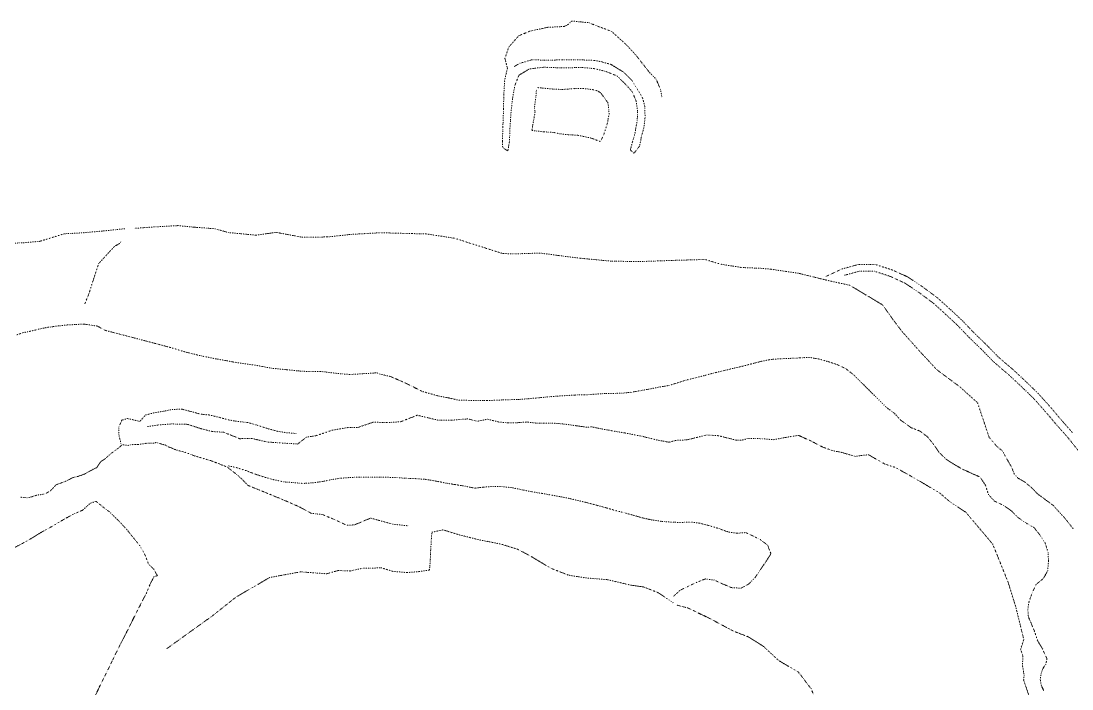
# Model space of a CAD drawing. Extents: x 682410 to 689460, y 7661803 to 7669124.
# Drawn here: x 688134.9 to 688602.8, y 7667440.4 to 7667738 of the extents above; entities that cross this region are included whole.
import ezdxf

# ---------------------------------------------------------------- set-up
doc = ezdxf.new("R2010")
doc.units = 0
doc.header["$MEASUREMENT"] = 0
doc.linetypes.add('DOT', pattern=[0.25, 0, -0.25])
doc.layers.add('02 TOE_Line', color=1, linetype='DOT', lineweight=20)
doc.layers.add('base dispach_Line', color=1, linetype='DOT', lineweight=20)

msp = doc.modelspace()

# ---------------------------------------------------------------- linework, layer by layer
at = {"layer": '02 TOE_Line'}
for points in [[(688420.25, 7667704.01, 4240.71), (688419.63, 7667707.55, 4240.07), (688417.66, 7667712.06, 4238.99), (688414.42, 7667715.41, 4238.05), (688408.63, 7667722.84, 4236.5), (688404.48, 7667727.32, 4235.76), (688397.88, 7667733.33, 4234.74), (688390.92, 7667735.96, 4233.84), (688387.75, 7667737.23, 4232.33), (688380.12, 7667738, 4231.96), (688378.45, 7667736.42, 4233.23), (688376.71, 7667735.56, 4234), (688369.45, 7667735.18, 4234.34), (688361.42, 7667733.48, 4235.58), (688356.52, 7667731.4, 4236.35), (688352.07, 7667726.41, 4237.52), (688350.35, 7667721.26, 4238.28), (688351.45, 7667716.96, 4239.02), (688350.25, 7667711.71, 4239.7), (688349.83, 7667704.89, 4240.12), (688349.72, 7667698.85, 4240.92), (688349.42, 7667690.48, 4241.44), (688349.23, 7667684.31, 4241.36), (688349.35, 7667681.64, 4241.66), (688351.65, 7667680.1, 4241.46), (688352.36, 7667684.21, 4241.24), (688352.56, 7667689.95, 4241.08), (688353.02, 7667696.94, 4240.95), (688353.66, 7667702.9, 4240.62), (688354.7, 7667709.06, 4240.48), (688356.54, 7667713.83, 4240.4), (688361.24, 7667716.66, 4240.28), (688367.62, 7667717.41, 4240.18), (688373.61, 7667717.18, 4240.16), (688379.79, 7667717.17, 4240.11), (688384.74, 7667717.31, 4240.06), (688390.26, 7667716.75, 4240.03), (688394.94, 7667715.63, 4239.83), (688400.25, 7667713.53, 4239.85), (688404.44, 7667709.41, 4240.16), (688406.98, 7667706.56, 4240.33), (688408.75, 7667702.43, 4240.57), (688409.44, 7667697.86, 4241.09), (688409.23, 7667693.63, 4241.16), (688408.2, 7667687.76, 4241.48), (688407.41, 7667685.15, 4241.43), (688406.2, 7667680.53, 4241.81), (688406.46, 7667680.26, 4241.38), (688406.46, 7667680.26, 4241.38), (688407.81, 7667679.04, 4241.38), (688410.31, 7667682.35, 4241.4), (688411.17, 7667686.73, 4241.4), (688412.19, 7667690.44, 4241.36), (688412.75, 7667695.04, 4241.07), (688412.57, 7667700.28, 4240.73), (688411.52, 7667703.99, 4240.39), (688406.82, 7667711.6, 4239.51), (688403.15, 7667715.25, 4239.58), (688397.63, 7667718.61, 4239.7), (688392.93, 7667719.95, 4239.63), (688389.75, 7667720.45, 4239.56), (688384.69, 7667720.66, 4239.67), (688375.86, 7667720.65, 4239.51), (688368.59, 7667720.58, 4240.04), (688362.17, 7667720.68, 4240.22), (688356.85, 7667719.09, 4240.6), (688354.44, 7667717.63, 4240.75)], [(688364.36, 7667707.4, 4235.51), (688364.11, 7667703.86, 4235.5), (688363.44, 7667698.94, 4235.19), (688363.79, 7667697.54, 4235.43), (688362.34, 7667689.23, 4235.55), (688367.67, 7667688.61, 4235.56), (688371.91, 7667688.36, 4235.56), (688374.75, 7667687.75, 4235.57), (688378.51, 7667687.34, 4235.54), (688383.15, 7667687.05, 4235.65), (688388.69, 7667685.85, 4235.7), (688392.92, 7667684.25, 4236.24), (688394.24, 7667687.08, 4236.12), (688395.82, 7667691.85, 4235.99), (688396.74, 7667696.5, 4235.61), (688396.29, 7667701.44, 4235.51), (688393.03, 7667705.94, 4235.38), (688391.61, 7667706.85, 4235.34), (688389.28, 7667707.45, 4235.79), (688384.99, 7667707.98, 4235.32), (688380.47, 7667707.83, 4235.28), (688375.89, 7667707.47, 4235.32), (688371, 7667707.73, 4235.39), (688364.65, 7667708.35, 4235.49)], [(688181.11, 7667645.44, 4272.42), (688171.04, 7667644.4, 4275.64), (688161.79, 7667643.58, 4278.82), (688154.21, 7667643.21, 4281.44), (688143.25, 7667639.83, 4285.22), (688135.74, 7667639.17, 4287.99), (688128.42, 7667638.89, 4290.59), (688118.21, 7667640.73, 4294.36), (688114.62, 7667640.89, 4295.74), (688107.55, 7667635.02, 4298.42), (688105.42, 7667632.93, 4299.23), (688103.36, 7667628.85, 4299.76)], [(688603.36, 7667511.75, 4266.21), (688602.42, 7667512.97, 4266.28), (688602.25, 7667513.17, 4266.3), (688601.98, 7667513.52, 4266.32), (688599.98, 7667516.04, 4266.5), (688599.45, 7667516.68, 4266.56), (688596.41, 7667519.98, 4266.78), (688595.95, 7667520.48, 4266.81), (688595.52, 7667520.96, 4266.84), (688594.54, 7667522.1, 4266.87), (688593.58, 7667522.79, 4266.79), (688591.39, 7667524.42, 4266.58), (688590.18, 7667525.36, 4266.47), (688587.4, 7667527.36, 4266.18), (688586.83, 7667527.97, 4266.17), (688586.21, 7667528.62, 4266.17), (688586.18, 7667528.65, 4266.17), (688586.08, 7667528.75, 4266.17), (688585.74, 7667529.1, 4266.18), (688585.41, 7667529.49, 4266.16), (688584.79, 7667530.13, 4266.16), (688582.45, 7667532.01, 4266.08), (688581.54, 7667532.75, 4266.03), (688579.91, 7667533.7, 4265.87), (688578.63, 7667534.43, 4265.76), (688578.51, 7667534.56, 4265.76), (688578.1, 7667535.01, 4265.76), (688577.67, 7667535.61, 4265.69), (688577.11, 7667536.25, 4265.68), (688575.78, 7667539.48, 4265.97), (688575.76, 7667539.49, 4265.97), (688575.26, 7667540.37, 4265.95), (688573.82, 7667542.83, 4265.91), (688573.36, 7667543.74, 4265.85), (688573.14, 7667544.16, 4265.82), (688572.1, 7667545.99, 4265.73), (688571.91, 7667546.38, 4265.69), (688569.66, 7667548.23, 4265.13), (688569.14, 7667548.65, 4265), (688565.9, 7667552.55, 4264.1), (688563.82, 7667558.79, 4263.95), (688560.8, 7667567.86, 4264.41), (688556.92, 7667571.36, 4263.72), (688553.05, 7667574.86, 4263.29), (688547.85, 7667578.73, 4262.62), (688542.65, 7667582.61, 4262), (688538.96, 7667586.58, 4261.75), (688535.28, 7667590.55, 4261.43), (688531.21, 7667595.08, 4260.99), (688527.15, 7667599.62, 4260.53), (688523.18, 7667604.91, 4260.15), (688518.45, 7667611.53, 4260.17), (688511.18, 7667615.88, 4259.31), (688503.9, 7667620.22, 4258.73), (688498.8, 7667621.36, 4258.12), (688493.69, 7667622.49, 4257.48), (688487.55, 7667624, 4256.61), (688481.41, 7667625.52, 4255.93), (688475.07, 7667626.46, 4255.23), (688468.74, 7667627.41, 4254.81), (688464.58, 7667627.78, 4254.44), (688455.7, 7667628.16, 4253.03), (688446.25, 7667629.67, 4250.55), (688439.44, 7667631.75, 4248.49), (688433.11, 7667631.56, 4247.05), (688426.78, 7667631.38, 4246.01), (688418.56, 7667631.09, 4245), (688410.33, 7667630.81, 4244.68), (688404, 7667630.9, 4244.35), (688397.67, 7667631, 4244.19), (688390.58, 7667631.66, 4244.13), (688383.49, 7667632.32, 4244.01), (688374.7, 7667633.45, 4243.81), (688365.91, 7667634.59, 4243.67), (688360.05, 7667634.4, 4243.75), (688354.19, 7667634.21, 4244), (688349.28, 7667634.4, 4244.21), (688342.16, 7667636.67, 4244.48), (688335.04, 7667638.94, 4244.9), (688327.92, 7667641.2, 4245.47), (688321.78, 7667642.15, 4246.11), (688315.63, 7667643.09, 4246.81), (688308.7, 7667643.28, 4247.82), (688301.77, 7667643.47, 4248.6), (688294.84, 7667643.66, 4249.41), (688288.32, 7667643.28, 4250.27), (688281.8, 7667642.91, 4251.24), (688276.51, 7667642.34, 4252.05), (688271.21, 7667641.77, 4252.85), (688259.83, 7667641.68, 4254.67), (688250.13, 7667643.53, 4256.21), (688248.53, 7667643.83, 4256.47), (688239.46, 7667642.57, 4258.17), (688229.69, 7667643.5, 4260.03), (688227.19, 7667643.74, 4260.55), (688221.29, 7667645.43, 4261.81), (688211.96, 7667646.13, 4263.99), (688204.84, 7667646.83, 4265.76), (688195.03, 7667646.3, 4268.45), (688185.48, 7667645.6, 4271.15)], [(688179.46, 7667639.79, 4276.14), (688178.89, 7667638.88, 4276.9), (688176.51, 7667637.62, 4278.26), (688171.44, 7667632.06, 4282.88), (688169.46, 7667629.89, 4284.68), (688167.53, 7667624.06, 4289.1), (688165.47, 7667617.61, 4293.94), (688165.17, 7667616.63, 4294.67), (688163.23, 7667611.8, 4298.41)], [(688492.88, 7667624, 4257.47), (688500.38, 7667627.5, 4258.97), (688507.69, 7667629.5, 4260.17), (688515.31, 7667629.5, 4261.16), (688523, 7667627, 4262), (688529.62, 7667624, 4262.68), (688536.38, 7667619.5, 4263.4), (688543.12, 7667614.5, 4264.25), (688548.63, 7667609.5, 4265.07), (688554, 7667604.5, 4266.15), (688559.25, 7667599, 4267.34), (688564.44, 7667594, 4268.57), (688570.31, 7667588, 4269.66), (688576.25, 7667583, 4270.36), (688582.13, 7667577.5, 4270.69), (688587.81, 7667572, 4271.02), (688593.19, 7667566, 4271.54), (688598.25, 7667560, 4272.15), (688603.13, 7667554.5, 4272.69)], [(688133.07, 7667598.14, 4301.78), (688135.56, 7667599.09, 4301.86), (688137.82, 7667599.5, 4301.74), (688141.52, 7667600.35, 4301.48), (688142.89, 7667600.71, 4301.4), (688146.85, 7667601.52, 4301.32), (688149.22, 7667601.81, 4301.12), (688151.66, 7667602.15, 4300.92), (688155.43, 7667602.56, 4300.67), (688163, 7667602.97, 4300.47), (688165.91, 7667602.48, 4300.28), (688168.96, 7667602.02, 4299.91), (688172.34, 7667600.18, 4299.76), (688180.03, 7667598.16, 4298.87), (688187.72, 7667596.14, 4297.98), (688195.41, 7667594.13, 4297.08), (688200.51, 7667592.79, 4296.49), (688208.77, 7667590.32, 4295.83), (688215.48, 7667588.71, 4295.24), (688221.35, 7667587.53, 4294.59), (688229.2, 7667586.11, 4294.02), (688230.05, 7667585.96, 4293.96), (688238.5, 7667584.75, 4293.2), (688246.65, 7667583.26, 4292.46), (688253.24, 7667582.62, 4291.86), (688260.1, 7667581.92, 4291.39), (688268.07, 7667581.77, 4290.72), (688269.34, 7667581.75, 4290.61), (688275.26, 7667581.01, 4290.17), (688281.41, 7667580.48, 4289.61), (688289.63, 7667581, 4289.21), (688293.34, 7667581.23, 4289), (688294.72, 7667580.7, 4288.83), (688299.69, 7667579.49, 4288.55), (688306.98, 7667576.25, 4288), (688313.47, 7667572.95, 4287.3), (688317.34, 7667571.88, 4287), (688321.12, 7667570.81, 4286.76), (688325.37, 7667570.03, 4286.42), (688329.8, 7667569.05, 4286.06), (688334.45, 7667568.96, 4285.66), (688338.48, 7667568.92, 4285.29), (688342.62, 7667568.87, 4284.88), (688346.94, 7667569.05, 4284.47), (688351.5, 7667569.24, 4284.11), (688356.11, 7667569.34, 4283.79), (688360.34, 7667569.66, 4283.47), (688364.6, 7667570.03, 4283.19), (688369.02, 7667570.46, 4282.94), (688373.23, 7667570.81, 4282.67), (688377.4, 7667571.09, 4282.31), (688381.48, 7667571.35, 4282.04), (688385.98, 7667571.41, 4281.74), (688389.97, 7667571.68, 4281.36), (688394.2, 7667571.97, 4280.94), (688398.4, 7667572.04, 4280.58), (688402.42, 7667572.17, 4280.21), (688406.43, 7667572.53, 4279.85), (688410.46, 7667573.25, 4279.55), (688414.48, 7667573.97, 4279.22), (688418.98, 7667574.86, 4278.8), (688423.36, 7667575.61, 4278.35), (688427.21, 7667576.8, 4277.88), (688431.14, 7667577.99, 4277.4), (688435.19, 7667579.03, 4276.98), (688439.16, 7667580.02, 4276.54), (688443.25, 7667581.13, 4276.16), (688447.78, 7667582.2, 4275.72), (688452.42, 7667583.34, 4275.39), (688456.82, 7667584.34, 4275.03), (688460.9, 7667585.43, 4274.82), (688464.78, 7667586.41, 4274.56), (688468.92, 7667587.22, 4274.31), (688473.31, 7667587.52, 4274.14), (688477.35, 7667587.68, 4274), (688481.66, 7667587.88, 4273.89), (688485.87, 7667588.13, 4273.76), (688489.99, 7667587.41, 4273.65), (688493.92, 7667586.32, 4273.57), (688498.12, 7667584.93, 4273.5), (688502.06, 7667583.13, 4273.3), (688505.68, 7667580.25, 4273.27), (688520.31, 7667565.73, 4272.99), (688523.75, 7667563.22, 4272.93), (688526.66, 7667560.05, 4272.79), (688531.25, 7667556.78, 4272.7), (688535.11, 7667555.25, 4272.65), (688538.55, 7667552.67, 4272.51), (688541.23, 7667549.35, 4272.37), (688543.68, 7667545.74, 4272.32), (688546.86, 7667542.68, 4272.27), (688550.5, 7667540.32, 4272.3), (688554.26, 7667538.23, 4272.35), (688558.2, 7667536.43, 4272.45), (688561.87, 7667534.8, 4272.46), (688564.28, 7667531.17, 4272.31), (688565.64, 7667527.01, 4272.21), (688568.31, 7667524.03, 4272.24), (688572.28, 7667522.22, 4272.27), (688575.8, 7667519.77, 4272.17), (688578.87, 7667516.66, 4272.11), (688582.48, 7667514.23, 4272.37), (688586.01, 7667512.24, 4272.3), (688588.66, 7667508.78, 4272.39), (688590.92, 7667505.33, 4272.43), (688592.16, 7667501.28, 4272.51), (688592.36, 7667497.12, 4272.35), (688591.99, 7667493.03, 4272.18), (688590.06, 7667489.53, 4272.07), (688586.94, 7667487.02, 4271.99), (688585.07, 7667483.11, 4271.87), (688583.69, 7667479.21, 4271.9), (688583.17, 7667475.86, 4271.91), (688583.39, 7667472.53, 4271.96), (688584.45, 7667470.09, 4272.37), (688586.17, 7667465.91, 4272.46), (688587.55, 7667461.78, 4272.26), (688589.73, 7667458.19, 4272.3), (688591.65, 7667453.8, 4272.24), (688591.11, 7667451.31, 4272.08), (688590.23, 7667450.09, 4272.01), (688589.6, 7667448.93, 4271.97), (688589.13, 7667447.37, 4272), (688588.7, 7667444.61, 4271.73), (688589.16, 7667441.96, 4271.68), (688590.27, 7667439.59, 4271.62)], [(688179.4, 7667549.81, 4299.61), (688178.43, 7667553.65, 4299.33), (688178.44, 7667557.09, 4299.01), (688179.76, 7667560.15, 4298.73), (688182.32, 7667560.86, 4297.87), (688187.78, 7667559.6, 4297.88), (688190.33, 7667562.45, 4297.49), (688194.43, 7667563.5, 4297.1), (688198.41, 7667564.12, 4296.67), (688202.36, 7667564.96, 4296.34), (688206.77, 7667564.98, 4295.9), (688210.73, 7667563.95, 4295.54), (688214.75, 7667562.85, 4295.17), (688218.86, 7667562.43, 4294.83), (688223.08, 7667561.41, 4294.42), (688227.27, 7667560.27, 4294.04), (688231.43, 7667559.54, 4293.67), (688235.94, 7667559.1, 4293.24), (688240.23, 7667557.85, 4292.9), (688244.6, 7667556.41, 4292.56), (688248.94, 7667555.21, 4292.23), (688253.07, 7667554.57, 4291.94), (688257.59, 7667554.18, 4291.61)], [(688191.18, 7667557.3, 4298.98), (688196.13, 7667558.01, 4299.32), (688201.8, 7667558.46, 4298.91), (688209.01, 7667558.28, 4298.26), (688215.13, 7667556.32, 4297.61), (688219.98, 7667555.09, 4297.15), (688225.06, 7667554.76, 4296.85), (688227.67, 7667553.74, 4296.53), (688232.3, 7667551.88, 4296.11), (688237.52, 7667552.01, 4295.8), (688244.57, 7667550.41, 4295.53), (688250.81, 7667549.99, 4294.97), (688258.06, 7667549.5, 4294.16), (688261.92, 7667552.54, 4291.51), (688266.31, 7667553.24, 4290.96), (688273.41, 7667555.67, 4290.34), (688280.26, 7667556.83, 4289.82), (688284.64, 7667556.83, 4289.44), (688291.71, 7667559.26, 4288.78), (688298.12, 7667559.05, 4288.32), (688303.97, 7667559.46, 4287.96), (688311.31, 7667562.33, 4287.36), (688320.53, 7667560.15, 4286.67), (688326.55, 7667560.12, 4286.16), (688333.75, 7667560.7, 4285.58), (688338.1, 7667559.66, 4285.2), (688342.6, 7667560.56, 4284.75), (688348.03, 7667559.24, 4284.38), (688351.78, 7667558.98, 4284.06), (688355.16, 7667558.94, 4283.81), (688360.19, 7667559.33, 4283.5), (688364.06, 7667558.85, 4283.21), (688367.85, 7667558.77, 4283.04), (688370.88, 7667558.83, 4282.69), (688374.31, 7667558.64, 4282.44), (688377.48, 7667558.31, 4282.17), (688382.21, 7667557.65, 4281.84), (688386.93, 7667556.96, 4281.69), (688388.96, 7667557.19, 4281.31), (688393.16, 7667556.28, 4281.03), (688395.78, 7667555.84, 4280.77), (688398.31, 7667555.34, 4280.6), (688403.75, 7667554.46, 4280.05), (688411.56, 7667552.91, 4279.41), (688418.37, 7667551.23, 4278.96), (688423.49, 7667550.31, 4278.66), (688426.47, 7667551.14, 4278.19), (688431.4, 7667551.36, 4277.67), (688440.3, 7667553.55, 4277), (688445.48, 7667553.2, 4276.26), (688451.14, 7667551.77, 4275.98), (688453.17, 7667551.21, 4275.81), (688455.81, 7667551.22, 4275.54), (688458.43, 7667551.95, 4275.33), (688464.7, 7667551.89, 4274.6), (688469.93, 7667551.45, 4274.09), (688475.25, 7667552.43, 4273.7), (688481.03, 7667553.39, 4273.34), (688487.11, 7667550.61, 4273.06), (688491.81, 7667548.16, 4273.02), (688496.11, 7667546.59, 4272.97), (688500.63, 7667545.69, 4272.84), (688506.16, 7667544.02, 4272.8), (688512.22, 7667544.75, 4272.63), (688519.22, 7667540.72, 4272.5), (688524.17, 7667539.06, 4272.47), (688530.37, 7667535.62, 4272.49), (688535.68, 7667532.56, 4272.4), (688543.88, 7667527.73, 4272.2), (688548.41, 7667523.8, 4272.04), (688555.52, 7667519.13, 4271.95), (688567.5, 7667504.97, 4271.9), (688574.27, 7667488.22, 4271.76), (688577.82, 7667476.86, 4271.87), (688581.36, 7667462.42, 4271.99), (688579.96, 7667458.04, 4271.93), (688580.99, 7667455, 4271.9), (688580.76, 7667450.85, 4271.81), (688581.51, 7667446.45, 4271.81), (688581.28, 7667444.45, 4271.81), (688584.29, 7667435.58, 4271.69)], [(688134.47, 7667525.82, 4301.79), (688136.11, 7667525.69, 4301.78), (688138.05, 7667525.52, 4301.77), (688138.44, 7667525.63, 4301.77), (688138.94, 7667525.8, 4301.75), (688139.36, 7667525.93, 4301.74), (688141.5, 7667526.62, 4301.69), (688142.71, 7667526.81, 4301.65), (688145.13, 7667527.19, 4301.58), (688146.21, 7667527.7, 4301.55), (688146.38, 7667527.77, 4301.55), (688146.88, 7667528.02, 4301.53), (688147.81, 7667528.47, 4301.5), (688149.13, 7667529.86, 4301.49), (688149.94, 7667530.75, 4301.47), (688150.37, 7667531.25, 4301.43), (688150.82, 7667531.48, 4301.39), (688152.95, 7667532.28, 4301.39), (688154.03, 7667532.67, 4301.4), (688154.56, 7667532.87, 4301.4), (688154.94, 7667532.97, 4301.4), (688156.16, 7667533.62, 4301.19), (688157.92, 7667534.5, 4300.94), (688157.92, 7667534.5, 4300.94), (688159.56, 7667534.91, 4300.88), (688160.52, 7667535.16, 4300.85), (688162.92, 7667536, 4300.76), (688163.06, 7667536.05, 4300.76), (688164.77, 7667537.03, 4300.69), (688166, 7667537.72, 4300.64), (688168.65, 7667539.06, 4300.55), (688168.68, 7667539.08, 4300.55), (688170.19, 7667541.4, 4300.48), (688170.23, 7667541.46, 4300.47), (688170.64, 7667541.8, 4300.45), (688172.11, 7667542.77, 4300.51), (688172.46, 7667543, 4300.52), (688172.64, 7667543.17, 4300.51), (688174.41, 7667544.81, 4300.3), (688176.49, 7667546.45, 4300.07), (688177.75, 7667547.32, 4300.01), (688178, 7667547.49, 4300), (688178.01, 7667547.49, 4300), (688179.14, 7667548.48, 4299.8), (688179.9, 7667549.17, 4299.65), (688180.25, 7667549.11, 4299.82), (688180.29, 7667549.12, 4299.83), (688180.37, 7667549.13, 4299.83), (688182.67, 7667548.89, 4300.36), (688183.31, 7667549.15, 4300.27), (688185.71, 7667549.32, 4300.51), (688186.6, 7667549.33, 4300.64), (688187.26, 7667549.34, 4300.74), (688190.17, 7667549.75, 4300.88), (688190.95, 7667549.88, 4300.91), (688192.19, 7667549.89, 4301.09), (688194.5, 7667549.97, 4301.39), (688194.98, 7667550.15, 4301.33), (688195.89, 7667550.05, 4301.13), (688197.51, 7667549.48, 4301.04), (688199.09, 7667549.08, 4300.84), (688199.45, 7667548.84, 4300.9), (688200.09, 7667548.42, 4300.99), (688202.71, 7667547.42, 4300.9), (688203.23, 7667547.15, 4300.92), (688203.79, 7667546.91, 4300.96), (688206.65, 7667546.15, 4300.84), (688206.88, 7667546.09, 4300.83), (688207.08, 7667546.04, 4300.82), (688207.15, 7667546.02, 4300.81), (688207.85, 7667545.82, 4300.74), (688210.57, 7667544.88, 4300.57), (688210.75, 7667544.82, 4300.56), (688211.11, 7667544.73, 4300.55), (688211.33, 7667544.49, 4300.67), (688214.32, 7667543.6, 4300.66), (688214.98, 7667543.39, 4300.66), (688215.33, 7667543.32, 4300.62), (688218.11, 7667542.45, 4300.58), (688218.97, 7667542.18, 4300.56), (688219.32, 7667542.12, 4300.52), (688219.38, 7667542.1, 4300.52), (688222.94, 7667540.75, 4300.37), (688223.16, 7667540.66, 4300.37), (688223.2, 7667540.64, 4300.36), (688223.39, 7667540.57, 4300.36), (688226.88, 7667539.14, 4300.28), (688226.9, 7667539.13, 4300.28), (688227.92, 7667538.29, 4300.24), (688230.06, 7667536.6, 4300.11), (688230.25, 7667536.46, 4300.1), (688231.25, 7667535.66, 4300.05), (688233.27, 7667533.84, 4300.06), (688233.36, 7667533.77, 4300.06), (688234.16, 7667532.9, 4300.03), (688235.39, 7667531.65, 4299.94), (688235.84, 7667531.1, 4299.94), (688240.82, 7667529.1, 4299.95), (688251.19, 7667524.84, 4299.89), (688258.57, 7667521.65, 4299.89), (688264.14, 7667518.62, 4299.88), (688269.09, 7667518.08, 4299.86), (688274.07, 7667516.03, 4299.76), (688279.75, 7667513.33, 4299.68), (688283.34, 7667513.47, 4299.66), (688290.51, 7667516.5, 4299.78), (688300.46, 7667513.78, 4299.54), (688307.46, 7667513.03, 4299.41)], [(688425.22, 7667481.54, 4300.23), (688428.34, 7667484.34, 4300.11), (688431.99, 7667486.14, 4300.01), (688435.7, 7667487.86, 4300.03), (688439.52, 7667489.41, 4300), (688443.61, 7667488.9, 4300.1), (688447.42, 7667487.13, 4300.05), (688451.2, 7667485.52, 4300.18), (688455.43, 7667485.26, 4300.22), (688458.96, 7667487.18, 4300.24), (688461.75, 7667490.06, 4300.22), (688464.1, 7667493.52, 4300.12), (688466.52, 7667497.04, 4299.97), (688468.8, 7667500.58, 4300.02), (688467.28, 7667504.45, 4300.18), (688464.07, 7667506.9, 4300.22), (688461.66, 7667508.15, 4299.97), (688457.67, 7667510.06, 4299.99), (688453.61, 7667509.76, 4300.04), (688449.7, 7667510.36, 4299.91), (688445.48, 7667511.89, 4299.97), (688441.33, 7667513.13, 4299.96), (688436.99, 7667514.27, 4299.94), (688432.87, 7667514.75, 4299.74), (688428.87, 7667514.57, 4299.77), (688424.86, 7667514.67, 4299.84), (688420.27, 7667515.01, 4299.82), (688415.91, 7667515.65, 4299.78), (688411.73, 7667516.55, 4299.68), (688407.51, 7667517.77, 4299.68), (688403.21, 7667518.95, 4299.67), (688399.19, 7667519.97, 4299.7), (688395.25, 7667521.13, 4299.78), (688391.27, 7667522.2, 4299.78), (688387.21, 7667523.29, 4299.81), (688383.08, 7667524.29, 4299.74), (688378.94, 7667525.26, 4299.79), (688374.77, 7667526.11, 4299.77), (688370.67, 7667526.82, 4299.77), (688366.57, 7667527.54, 4299.75), (688362.5, 7667528.2, 4299.73), (688357.95, 7667529.11, 4299.79), (688353.62, 7667530.03, 4299.8), (688349.44, 7667530.5, 4299.86), (688345.07, 7667530.65, 4299.85), (688340.65, 7667530.26, 4299.84), (688336.91, 7667529.85, 4300.27), (688332.61, 7667530.72, 4300.22), (688328.21, 7667531.43, 4300.1), (688323.99, 7667532.12, 4300.1), (688319.57, 7667533, 4300.14), (688315.11, 7667533.77, 4300.23), (688311.03, 7667534.06, 4300.29), (688306.85, 7667534.21, 4300.3), (688302.69, 7667534.51, 4300.38), (688298.52, 7667534.69, 4300.34), (688294.32, 7667534.81, 4300.34), (688289.76, 7667534.76, 4300.39), (688285.59, 7667534.77, 4300.44), (688281.21, 7667534.57, 4300.5), (688276.93, 7667534.24, 4300.49), (688272.89, 7667533.61, 4300.44), (688268.91, 7667532.78, 4300.4), (688264.57, 7667532.2, 4300.39), (688260.4, 7667531.95, 4300.31), (688255.96, 7667532.33, 4300.24), (688251.71, 7667532.67, 4300.3), (688247.43, 7667533.62, 4300.33), (688243.37, 7667534.73, 4300.33), (688239.09, 7667536.11, 4300.24), (688235.13, 7667537.65, 4300.02), (688231.14, 7667538.92, 4300.15), (688227.13, 7667539.83, 4300.32)], [(688167.81, 7667437.03, 4311.88), (688169.74, 7667441.18, 4311.97), (688171.85, 7667445.44, 4312.09), (688173.62, 7667449.04, 4312.17), (688175.7, 7667453.37, 4312.2), (688177.48, 7667456.97, 4312.2), (688179.34, 7667460.68, 4312.18), (688181.28, 7667464.44, 4312.18), (688183.2, 7667468.2, 4312.11), (688185.02, 7667471.94, 4311.99), (688186.89, 7667475.58, 4311.95), (688188.77, 7667479.32, 4311.94), (688190.67, 7667482.95, 4311.95), (688192.51, 7667487.35, 4311.96), (688194.08, 7667490.39, 4312.66), (688195.6, 7667490.77, 4312.61), (688194.12, 7667493.63, 4312.47), (688191.69, 7667495.95, 4312.24), (688190.09, 7667500.2, 4312.29), (688187.71, 7667504.31, 4312.36), (688184.74, 7667507.95, 4312.51), (688181.94, 7667511.44, 4312.59), (688178.82, 7667514.82, 4312.6), (688174.25, 7667519.32, 4312.51), (688171.73, 7667521.18, 4312.44), (688168.3, 7667523.95, 4312.57), (688165.73, 7667523.16, 4312.61), (688162.27, 7667519.98, 4312.39), (688158.47, 7667518.38, 4312.19), (688154.2, 7667516.09, 4312.11), (688148.57, 7667512.75, 4311.99), (688142.93, 7667509.6, 4311.96), (688139.96, 7667507.72, 4311.7), (688135.49, 7667505.19, 4311.81), (688130.96, 7667502.85, 4311.8)], [(688199.74, 7667458.3, 4312.81), (688206.42, 7667463.11, 4312.86), (688213.1, 7667467.92, 4312.81), (688219.78, 7667472.73, 4312.74), (688225.3, 7667477.08, 4312.61), (688230.81, 7667481.43, 4312.52), (688238.2, 7667485.72, 4312.43), (688245.58, 7667490.02, 4312.27), (688252.51, 7667491.29, 4312.16), (688259.44, 7667492.56, 4312.28), (688265.18, 7667492.12, 4312.54), (688270.93, 7667491.68, 4312.59), (688276.1, 7667493.15, 4312.64), (688281.44, 7667492.93, 4311.73), (688287.02, 7667494.19, 4311.9), (688295.46, 7667494.31, 4312.3), (688300.46, 7667492.76, 4312.57), (688306.65, 7667492.25, 4313.04), (688312.03, 7667492.64, 4312.95), (688316.74, 7667493.32, 4312.57), (688317.11, 7667497.56, 4309.57), (688317.23, 7667501.44, 4306.88), (688317.58, 7667506.9, 4303.05), (688317.81, 7667510.19, 4300.91), (688322.76, 7667511.28, 4301.4), (688329.99, 7667509.05, 4301.4), (688338.85, 7667506.83, 4301.6), (688348.62, 7667504.91, 4301.38), (688356.15, 7667502.57, 4301.34), (688362.02, 7667499.4, 4301.28), (688370.88, 7667494.11, 4301.89), (688378.6, 7667491.09, 4302.29), (688386.21, 7667489.85, 4302.26), (688396.04, 7667489.07, 4301.5), (688406.24, 7667486.65, 4301.69), (688412.1, 7667485.82, 4301.43), (688418.46, 7667483.32, 4301.64), (688425.41, 7667478.72, 4302.17)], [(688503.08, 7667380.67, 4304.18), (688501.61, 7667390.48, 4303.83), (688500.14, 7667402.02, 4304.5), (688496.95, 7667415.02, 4304.54), (688492.53, 7667426.56, 4304.24), (688486.64, 7667440.54, 4304.03), (688480.99, 7667447.91, 4303.88), (688472.3, 7667452.98, 4303.7), (688465.43, 7667459.36, 4303.57), (688458.8, 7667463.54, 4303.46), (688451.93, 7667466.23, 4303.09), (688440.89, 7667472.12, 4303.1), (688431.56, 7667476.54, 4302.85), (688426.65, 7667477.77, 4302.33)]]:
    msp.add_polyline3d(points, dxfattribs=at)
at = {"layer": 'base dispach_Line'}
msp.add_polyline3d([(688605.67, 7667546.54, 4273.09), (688600.83, 7667552.57, 4272.69), (688595.98, 7667558.04, 4272.15), (688590.92, 7667564.03, 4271.54), (688585.65, 7667569.92, 4271.02), (688580.06, 7667575.33, 4270.69), (688574.26, 7667580.76, 4270.36), (688568.27, 7667585.8, 4269.66), (688562.32, 7667591.87, 4268.57), (688557.12, 7667596.88, 4267.34), (688551.89, 7667602.36, 4266.15), (688546.59, 7667607.29, 4265.07), (688541.22, 7667612.18, 4264.25), (688534.65, 7667617.05, 4263.4), (688528.16, 7667621.37, 4262.68), (688521.91, 7667624.2, 4262), (688514.84, 7667626.5, 4261.16), (688508.09, 7667626.5, 4260.17), (688501.41, 7667624.67, 4258.97)], dxfattribs=at)

doc.saveas('drawing.dxf')
